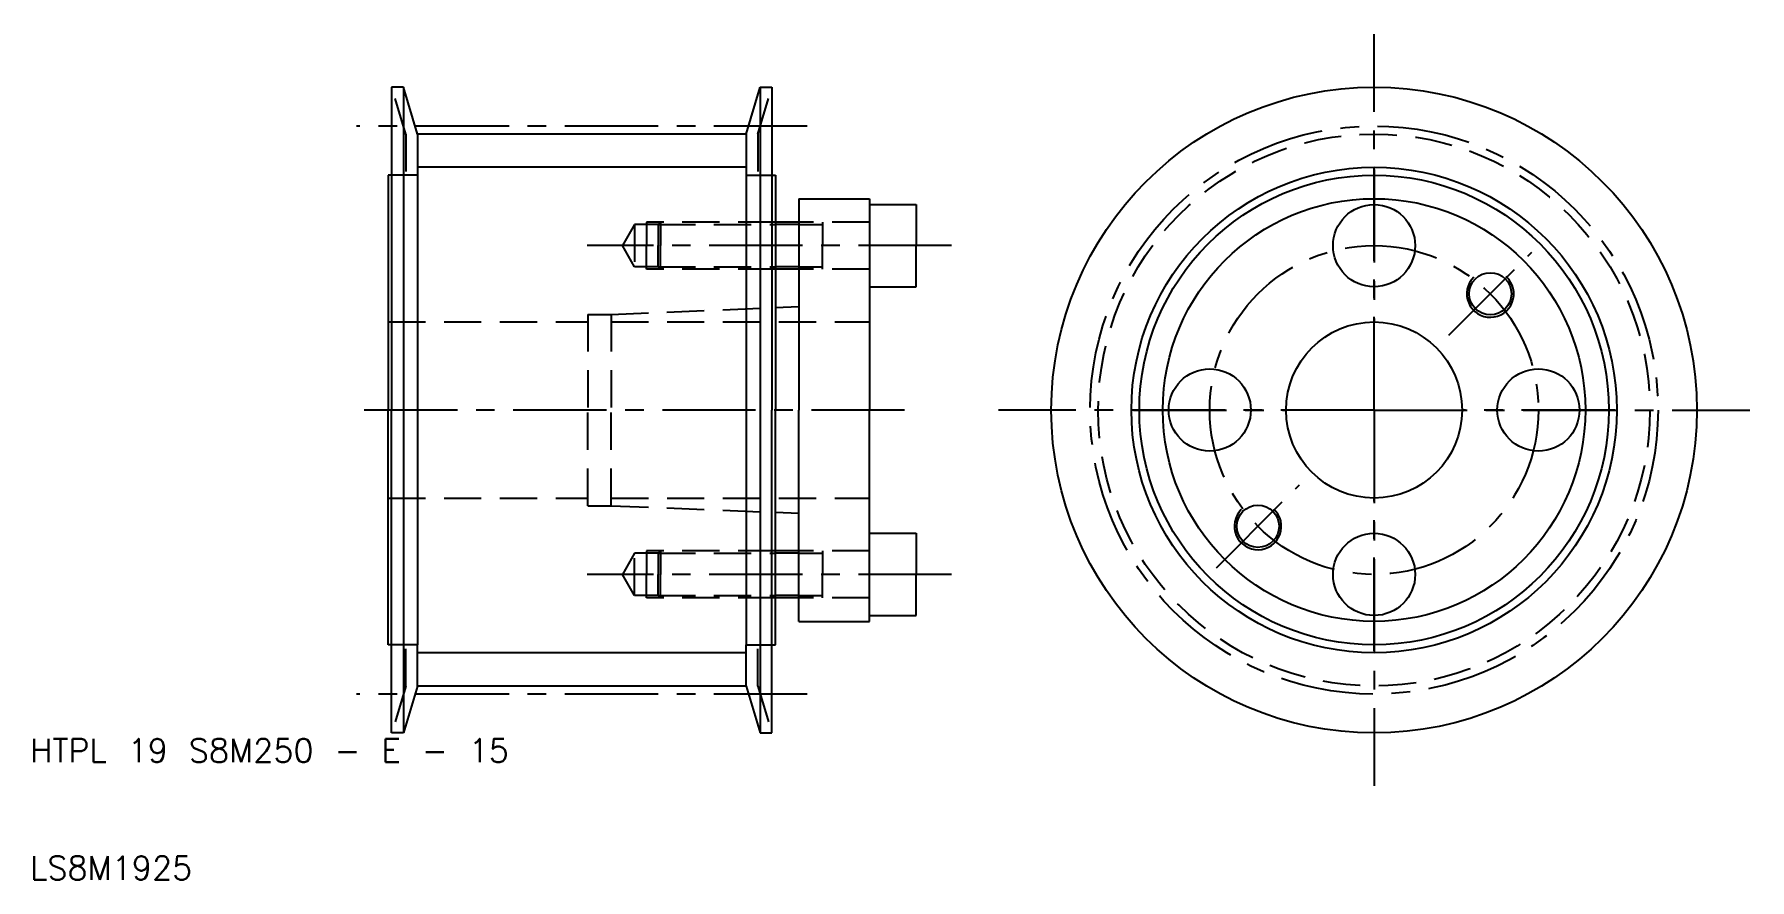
# Model space of a CAD drawing. Extents: x 7 to 153, y 10 to 82.
import ezdxf

# ---------------------------------------------------------------- set-up
doc = ezdxf.new("R2010")
doc.units = 0
doc.header["$LTSCALE"] = 0.25
doc.linetypes.add('CENTER', pattern=[50.8, 31.75, -6.35, 6.35, -6.35])
doc.linetypes.add('DASHED', pattern=[19.05, 12.7, -6.35])
doc.layers.get('0').update_dxf_attribs({"linetype": 'CONTINUOUS'})
doc.layers.add('CENTER', color=1, linetype='CENTER')
doc.styles.get("Standard").update_dxf_attribs({"font": 'txt.shx'})

msp = doc.modelspace()

# ---------------------------------------------------------------- linework, layer by layer
for p, q in [((38.3, 77.5), (37.3, 77.5)), ((37.3, 77.5), (37.3, 70)), ((39.5, 73.505), (38.3, 77.5)), ((38.3, 77.5), (38.3, 22.5)), ((67.5, 73.505), (68.7, 77.5)), ((68.7, 77.5), (69.7, 77.5)), ((68.7, 77.5), (68.7, 22.5)), ((69.7, 77.5), (69.7, 70)), ((39.5, 73.505), (39.5, 70)), ((67.5, 73.505), (39.5, 73.505)), ((67.5, 73.505), (67.5, 70)), ((37.3, 70), (37, 70)), ((37, 70), (37, 50)), ((37.3, 70), (37.3, 50)), ((39.5, 70), (39.5, 30)), ((67.5, 70), (67.5, 30)), ((69.7, 70), (70, 70)), ((69.7, 70), (69.7, 50)), ((70, 70), (70, 66)), ((72, 68), (78, 68)), ((72, 68), (72, 66)), ((78, 68), (78, 67.5)), ((78, 67.5), (78, 60.5)), ((78, 67.5), (82, 67.5)), ((82, 67.5), (82, 64)), ((70, 66), (70, 62)), ((72, 66), (70, 66)), ((72, 66), (72, 62)), ((82, 60.5), (82, 64)), ((70, 62), (70, 58.71875)), ((72, 62), (70, 62)), ((72, 62), (72, 58.8)), ((78, 60.5), (78, 50)), ((78, 60.5), (82, 60.5)), ((72, 58.8), (70, 58.71875)), ((70, 58.71875), (70, 50)), ((72, 58.8), (72, 50)), ((37, 30), (37, 50)), ((37.3, 30), (37.3, 50)), ((69.7, 30), (69.7, 50)), ((70, 41.28125), (70, 50)), ((72, 41.2), (72, 50)), ((78, 39.5), (78, 50)), ((70, 38), (70, 41.28125)), ((72, 41.2), (70, 41.28125)), ((72, 38), (72, 41.2)), ((78, 32.5), (78, 39.5)), ((78, 39.5), (82, 39.5)), ((82, 39.5), (82, 36)), ((70, 34), (70, 38)), ((72, 38), (70, 38)), ((72, 34), (72, 38)), ((82, 32.5), (82, 36)), ((72, 34), (70, 34)), ((70, 30), (70, 34)), ((72, 32), (72, 34)), ((78, 32), (78, 32.5)), ((78, 32.5), (82, 32.5)), ((72, 32), (78, 32)), ((37.3, 30), (37, 30)), ((37.3, 22.5), (37.3, 30)), ((39.5, 26.495), (39.5, 30)), ((67.5, 26.495), (67.5, 30)), ((69.7, 30), (70, 30)), ((69.7, 22.5), (69.7, 30)), ((39.5, 26.495), (38.3, 22.5)), ((67.5, 26.495), (39.5, 26.495)), ((67.5, 26.495), (68.7, 22.5)), ((38.3, 22.5), (37.3, 22.5)), ((68.7, 22.5), (69.7, 22.5))]:
    msp.add_line(p, q)
at = {"color": 3, "linetype": 'DASHED'}
for p, q in [((38.5, 73.505), (37.3, 77.5)), ((68.5, 73.505), (69.7, 77.5)), ((38.5, 73.505), (38.5, 70)), ((68.5, 73.505), (68.5, 70)), ((39.5, 70), (37.3, 70)), ((67.5, 70), (69.7, 70)), ((58, 65.8), (56.96077, 64)), ((58, 65.8), (58, 62.2)), ((60, 65.8), (58, 65.8)), ((60.2, 66), (59, 66)), ((59, 66), (59, 64)), ((60.2, 66), (60, 65.8)), ((60, 65.8), (60, 64)), ((60, 65.8), (70, 65.8)), ((60.2, 66), (60.2, 64)), ((70, 66), (60.2, 66)), ((78, 66), (72, 66)), ((72, 65.8), (74, 65.8)), ((74, 66), (74, 64)), ((58, 62.2), (56.96077, 64)), ((59, 62), (59, 64)), ((60, 62.2), (60, 64)), ((60.2, 62), (60.2, 64)), ((74, 62), (74, 64)), ((60, 62.2), (58, 62.2)), ((60.2, 62), (59, 62)), ((60.2, 62), (60, 62.2)), ((60, 62.2), (70, 62.2)), ((70, 62), (60.2, 62)), ((72, 62.2), (74, 62.2)), ((78, 62), (72, 62)), ((56, 58.15), (70, 58.71875)), ((37, 57.5), (54, 57.5)), ((54, 58.15), (56, 58.15)), ((54, 58.15), (54, 50)), ((56, 58.15), (56, 50)), ((56, 57.5), (78, 57.5)), ((54, 41.85), (54, 50)), ((56, 41.85), (56, 50)), ((37, 42.5), (54, 42.5)), ((56, 42.5), (78, 42.5)), ((54, 41.85), (56, 41.85)), ((56, 41.85), (70, 41.28125)), ((60.2, 38), (59, 38)), ((59, 38), (59, 36)), ((60.2, 38), (60, 37.8)), ((60.2, 38), (60.2, 36)), ((70, 38), (60.2, 38)), ((78, 38), (72, 38)), ((74, 38), (74, 36)), ((58, 37.8), (56.96077, 36)), ((58, 34.2), (58, 37.8)), ((60, 37.8), (58, 37.8)), ((60, 37.8), (60, 36)), ((60, 37.8), (70, 37.8)), ((72, 37.8), (74, 37.8)), ((58, 34.2), (56.96077, 36)), ((59, 34), (59, 36)), ((60, 34.2), (60, 36)), ((60.2, 34), (60.2, 36)), ((74, 34), (74, 36)), ((60, 34.2), (58, 34.2)), ((60.2, 34), (59, 34)), ((60.2, 34), (60, 34.2)), ((60, 34.2), (70, 34.2)), ((70, 34), (60.2, 34)), ((72, 34.2), (74, 34.2)), ((78, 34), (72, 34)), ((39.5, 30), (37.3, 30)), ((38.5, 26.495), (38.5, 30)), ((67.5, 30), (69.7, 30)), ((68.5, 26.495), (68.5, 30)), ((38.5, 26.495), (37.3, 22.5)), ((68.5, 26.495), (69.7, 22.5))]:
    msp.add_line(p, q, dxfattribs=at)
at = {"color": 3}
for p, q in [((67.5, 70.675), (39.5, 70.675)), ((72, 65.8), (70, 65.8)), ((72, 62.2), (70, 62.2)), ((72, 37.8), (70, 37.8)), ((72, 34.2), (70, 34.2)), ((67.5, 29.325), (39.5, 29.325))]:
    msp.add_line(p, q, dxfattribs=at)
for centre, radius in [((121, 50), 27.5), ((121, 50), 20), ((121, 50), 18), ((121, 50), 18), ((121, 64), 3.5), ((130.899495, 59.899495), 1.8), ((121, 50), 7.5), ((107, 50), 3.5), ((135, 50), 3.5), ((111.100505, 40.100505), 1.8), ((121, 36), 3.5)]:
    msp.add_circle(centre, radius)
at = {"color": 3, "linetype": 'DASHED'}
msp.add_circle((121, 50), 23.505, dxfattribs=at)
at = {"color": 3}
msp.add_circle((121, 50), 20.675, dxfattribs=at)
for centre in [(130.899495, 59.899495), (111.100505, 40.100505)]:
    msp.add_arc(centre, 2, 135, 47, dxfattribs=at)
at = {"layer": 'CENTER', "color": 1, "linetype": 'CENTER'}
for p, q in [((121, 50), (121, 82)), ((72.7, 74.19), (34.3, 74.19)), ((121, 70.5), (121, 57.5)), ((85, 64), (53.96077, 64)), ((127.363961, 56.363961), (134.435029, 63.435029)), ((81, 50), (34, 50)), ((121, 50), (89, 50)), ((100.5, 50), (113.5, 50)), ((121, 50), (121, 18)), ((121, 50), (153, 50)), ((141.5, 50), (128.5, 50)), ((107.564971, 36.564971), (114.636039, 43.636039)), ((121, 29.5), (121, 42.5)), ((85, 36), (53.96077, 36)), ((72.7, 25.81), (34.3, 25.81))]:
    msp.add_line(p, q, dxfattribs=at)
for radius in [24.19, 14]:
    msp.add_circle((121, 50), radius, dxfattribs=at)

# ---------------------------------------------------------------- texts
for s, p in [('HTPL 19 S8M250 - E - 15', (6.513134, 20)), ('LS8M1925', (6.513134, 10))]:
    msp.add_text(s, height=2).set_placement(p)

doc.saveas('drawing.dxf')
